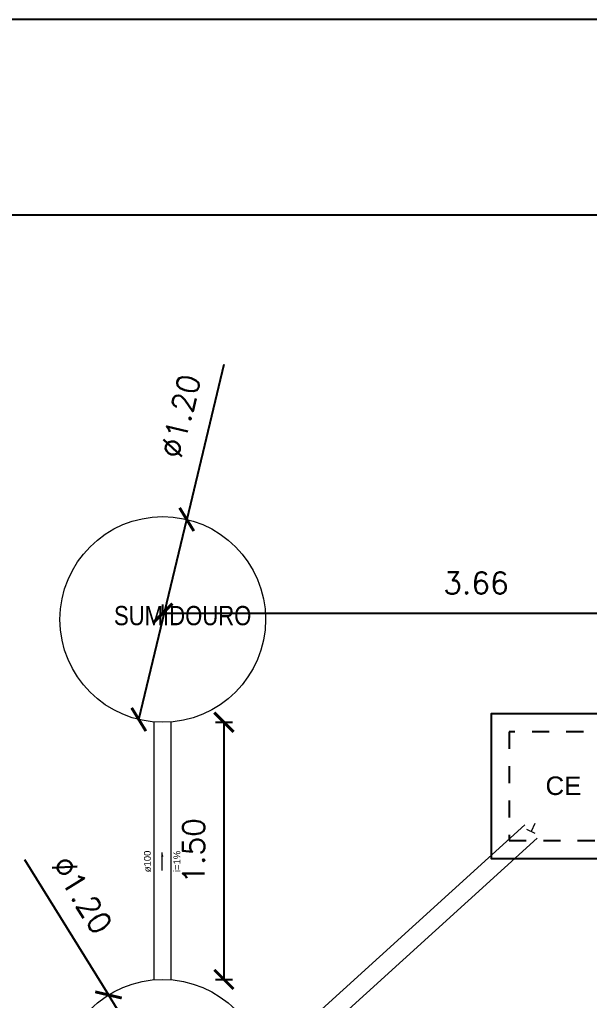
# Model space of a CAD drawing. Header units: millimetres. Extents: x 270 to 744, y -31 to 127.
# Drawn here: x 680.58 to 683.91, y 121.65 to 127.37 of the extents above; entities that cross this region are included whole.
import ezdxf

# ---------------------------------------------------------------- set-up
doc = ezdxf.new("R2010")
doc.units = ezdxf.units.MM
doc.header["$LTSCALE"] = 0.01
doc.header["$MEASUREMENT"] = 0
doc.linetypes.add('Dashed', pattern=[0.75, 0.5, -0.25])
for name, color, linetype, lineweight in [('at_Text', 7, 'Continuous', 9), ('at_Text @ 75', 7, 'Continuous', 9), ('TQ-Condutos', 3, 'Continuous', 5), ('TQ-Conexões', 9, 'Continuous', 5), ('TQ-Sentido conduto', 9, 'Continuous', 5), ('TQ-Textos conduto', 7, 'Continuous', 5)]:
    doc.layers.add(name, color=color, linetype=linetype, lineweight=lineweight)
for name, color, linetype in [('FOLHA', 7, 'Continuous'), ('Simbolos', 5, 'Continuous'), ('Simbolos_int', 2, 'Continuous')]:
    doc.layers.add(name, color=color, linetype=linetype)
doc.styles.add('0.15 - Texto Mínimo', font='ARIALN.TTF', dxfattribs={"height": 0.0015})
doc.styles.add('Arial', font='arial.ttf')
doc.styles.add('ROMANS', font='simplex.shx')
doc.dimstyles.new('Esc 1-75', dxfattribs={"dimtxt": 0.1275, "dimasz": 0.1125, "dimexe": 0.05, "dimexo": 0.05, "dimgap": 0.1125, "dimtad": 1, "dimzin": 4, "dimdsep": 46, "dimtxsty": 'ROMANS', "dimblk": 'ARCHTICK', "dimcen": 0, "dimclrd": 1, "dimclre": 1, "dimadec": 0, "dimazin": 1, "dimtfac": 1, "dimtix": 1, "dimtmove": 1, "dimatfit": 3, "dimldrblk": 'ARCHTICK', "dimfxl": 0, "dimarcsym": 0})

# ---------------------------------------------------------------- blocks, each defined once
blk = doc.blocks.new('_ARCHTICK')
at = {"color": 0, "linetype": 'ByBlock', "const_width": 0.15}
blk.add_lwpolyline([(-0.5, -0.5), (0.5, 0.5)], dxfattribs=at)
blk = doc.blocks.new('*D14')
at = {"layer": 'at_Text', "color": 1, "lineweight": -2, "transparency": 16777216}
for p in [(681.7719, 125.3611), (681.2754, 123.2901)]:
    blk.add_line(p, (681.5552, 124.457), dxfattribs=at)
at = {"layer": 'Defpoints', "color": 0, "transparency": 16777216}
for p in [(681.5552, 124.457), (681.2754, 123.2901)]:
    blk.add_point(p, dxfattribs=at)
at = {"layer": 'at_Text', "color": 1, "lineweight": -2, "transparency": 16777216, "xscale": 0.1125, "yscale": 0.1125, "zscale": 0.1125}
for p, rotation in [((681.5552, 124.457), 256.517714027735), ((681.2754, 123.2901), 76.51771402773501)]:
    blk.add_blockref('_ARCHTICK', p, dxfattribs=dict(at, rotation=rotation))
at = {"layer": 'at_Text', "color": 0, "transparency": 16777216, "insert": (681.5184, 125.0595), "char_height": 0.1275, "attachment_point": 5, "rotation": 76.5177, "style": 'ROMANS'}
blk.add_mtext('∅1.20', dxfattribs=at)
blk = doc.blocks.new('A3')
at = {"color": 15}
blk.add_lwpolyline([(0, 0), (420, 0), (420, 297), (0, 297)], close=True, dxfattribs=at)
at = {"color": 0}
blk.add_lwpolyline([(25, 10), (410, 10), (410, 287), (25, 287)], close=True, dxfattribs=at)
blk = doc.blocks.new('*D16')
at = {"layer": 'at_Text', "color": 1, "lineweight": -2, "transparency": 16777216}
for p in [(680.6081, 122.4729), (681.7319, 120.6639)]:
    blk.add_line(p, (681.0987, 121.6832), dxfattribs=at)
at = {"layer": 'Defpoints', "color": 0, "transparency": 16777216}
for p in [(681.0987, 121.6832), (681.7319, 120.6639)]:
    blk.add_point(p, dxfattribs=at)
at = {"layer": 'at_Text', "color": 1, "lineweight": -2, "transparency": 16777216, "xscale": 0.1125, "yscale": 0.1125, "zscale": 0.1125}
for p, rotation in [((681.0987, 121.6832), 301.8492429798897), ((681.7319, 120.6639), 121.8492429798897)]:
    blk.add_blockref('_ARCHTICK', p, dxfattribs=dict(at, rotation=rotation))
at = {"layer": 'at_Text', "color": 0, "transparency": 16777216, "insert": (680.9438, 122.2666), "char_height": 0.1275, "attachment_point": 5, "rotation": 301.8492, "style": 'ROMANS'}
blk.add_mtext('∅1.20', dxfattribs=at)
blk = doc.blocks.new('*D17')
at = {"color": 1, "lineweight": -2, "transparency": 16777216}
for p, q in [((681.7224, 123.2736), (681.8224, 123.2736)), ((681.7724, 123.2736), (681.7724, 121.7736)), ((681.7224, 121.7736), (681.8224, 121.7736))]:
    blk.add_line(p, q, dxfattribs=at)
at = {"layer": 'Defpoints', "color": 0, "transparency": 16777216}
for p in [(681.4153, 123.2736), (681.4153, 121.7736), (681.7724, 121.7736)]:
    blk.add_point(p, dxfattribs=at)
at = {"color": 1, "lineweight": -2, "transparency": 16777216, "xscale": 0.1125, "yscale": 0.1125, "zscale": 0.1125}
for p, rotation in [((681.7724, 123.2736), 90), ((681.7724, 121.7736), 270)]:
    blk.add_blockref('_ARCHTICK', p, dxfattribs=dict(at, rotation=rotation))
at = {"color": 0, "transparency": 16777216, "insert": (681.5962, 122.5236), "char_height": 0.1275, "attachment_point": 5, "rotation": 90, "style": 'ROMANS'}
blk.add_mtext('1.50', dxfattribs=at)
blk = doc.blocks.new('*D28')
at = {"color": 1, "lineweight": -2, "transparency": 16777216}
for p, q in [((681.4153, 123.9098), (681.4153, 123.9598)), ((685.072, 123.9098), (685.072, 123.9598)), ((681.4153, 123.9098), (685.072, 123.9098))]:
    blk.add_line(p, q, dxfattribs=at)
at = {"layer": 'Defpoints', "color": 0, "transparency": 16777216}
for p in [(681.4153, 123.8736), (685.072, 123.9098), (685.072, 123.8736)]:
    blk.add_point(p, dxfattribs=at)
at = {"color": 1, "lineweight": -2, "transparency": 16777216, "xscale": 0.1125, "yscale": 0.1125, "zscale": 0.1125, "rotation": 180}
blk.add_blockref('_ARCHTICK', (681.4153, 123.9098), dxfattribs=at)
at = {"color": 1, "lineweight": -2, "transparency": 16777216, "xscale": 0.1125, "yscale": 0.1125, "zscale": 0.1125}
blk.add_blockref('_ARCHTICK', (685.072, 123.9098), dxfattribs=at)
at = {"color": 0, "transparency": 16777216, "insert": (683.2436, 124.0861), "char_height": 0.1275, "attachment_point": 5, "style": 'ROMANS'}
blk.add_mtext('3.66', dxfattribs=at)

msp = doc.modelspace()

# ---------------------------------------------------------------- hatches: boundary and pattern name
at = {"layer": 'TQ-Sentido conduto', "linetype": 'Continuous'}
msp.add_hatch(color=256, dxfattribs=at).paths.add_polyline_path([(681.4125, 122.5147), (681.4057, 122.4892), (681.4193, 122.4892)])

# ---------------------------------------------------------------- linework, layer by layer
at = {"layer": 'at_Text'}
for centre in [(681.4153, 123.8736), (681.4153, 121.1736)]:
    msp.add_circle(centre, 0.6, dxfattribs=at)
at = {"layer": 'Simbolos', "linetype": 'Continuous'}
msp.add_lwpolyline([(683.3313, 122.4788), (684.1761, 122.4788), (684.1761, 123.3236), (683.3313, 123.3236), (683.3313, 122.4788), (683.3313, 122.4788)], dxfattribs=at)
at = {"layer": 'Simbolos_int', "linetype": 'Dashed'}
msp.add_lwpolyline([(683.4369, 122.5844), (684.0705, 122.5844), (684.0705, 123.218), (683.4369, 123.218), (683.4369, 122.5844), (683.4369, 122.5844)], dxfattribs=at)
at = {"layer": 'TQ-Condutos'}
for p, q in [((681.3653, 121.7736), (681.3653, 123.2736)), ((681.4653, 121.7736), (681.4653, 123.2736)), ((683.5292, 122.6752), (681.8569, 121.1596)), ((683.6001, 122.5969), (681.9214, 121.0756))]:
    msp.add_line(p, q, dxfattribs=at)
at = {"layer": 'TQ-Conexões'}
for p, q in [((683.5876, 122.6836), (683.5647, 122.636)), ((683.5885, 122.6246), (683.5409, 122.6475))]:
    msp.add_line(p, q, dxfattribs=at)
at = {"layer": 'TQ-Sentido conduto'}
msp.add_lwpolyline([(681.4125, 122.4091), (681.4125, 122.5147)], dxfattribs=at)

# ---------------------------------------------------------------- block references
at = {"layer": 'FOLHA', "xscale": 0.1141052537551528, "yscale": 0.1141052537551528, "zscale": 0.1141052537551528}
msp.add_blockref('A3', (669.0549, 93.4833), dxfattribs=at)

# ---------------------------------------------------------------- texts
at = {"layer": 'at_Text @ 75', "insert": (681.1309, 123.9523), "char_height": 0.1125, "attachment_point": 1, "style": '0.15 - Texto Mínimo'}
msp.add_mtext_dynamic_manual_height_columns('SUMIDOURO', width=1.016804, gutter_width=0.5625, heights=[0], dxfattribs=at)
at = {"layer": 'Simbolos', "insert": (683.6493, 122.848), "char_height": 0.10786, "width": 0.258869, "attachment_point": 7, "line_spacing_factor": 0.6, "style": 'Arial'}
msp.add_mtext('CE', dxfattribs=at)
at = {"layer": 'TQ-Textos conduto', "char_height": 0.0396, "width": 0.19008, "attachment_point": 8, "rotation": 90.0002, "line_spacing_factor": 0.6, "style": 'Arial'}
for s, insert in [('ø100', (681.3464, 122.4619)), ('i=1%', (681.518, 122.4619))]:
    msp.add_mtext(s, dxfattribs=dict(at, insert=insert))

# ---------------------------------------------------------------- dimensions: what is measured, and where the dimension line sits
dim = msp.add_linear_dim(base=(685.072, 123.9098), p1=(681.4153, 123.8736), p2=(685.072, 123.8736), dimstyle='Esc 1-75')
dim.commit()
dim.dimension.update_dxf_attribs({"geometry": '*D28', "text_midpoint": (683.2436, 124.0861)})
dim = msp.add_linear_dim(base=(681.7724, 121.7736), p1=(681.4153, 123.2736), p2=(681.4153, 121.7736), angle=90, dimstyle='Esc 1-75')
dim.commit()
dim.dimension.update_dxf_attribs({"geometry": '*D17', "text_midpoint": (681.5962, 122.5236)})
at = {"layer": 'at_Text'}
for p1, p2, picture, middle in [((681.2754, 123.2901), (681.5552, 124.457), '*D14', (681.5184, 125.0595)), ((681.7319, 120.6639), (681.0987, 121.6832), '*D16', (680.9438, 122.2666))]:
    dim = msp.add_diameter_dim_2p(p1=p1, p2=p2, dimstyle='Esc 1-75', override={"dimfxl": 0.2}, dxfattribs=at)
    dim.commit()
    dim.dimension.update_dxf_attribs({"geometry": picture, "text_midpoint": middle})

doc.saveas('drawing.dxf')
